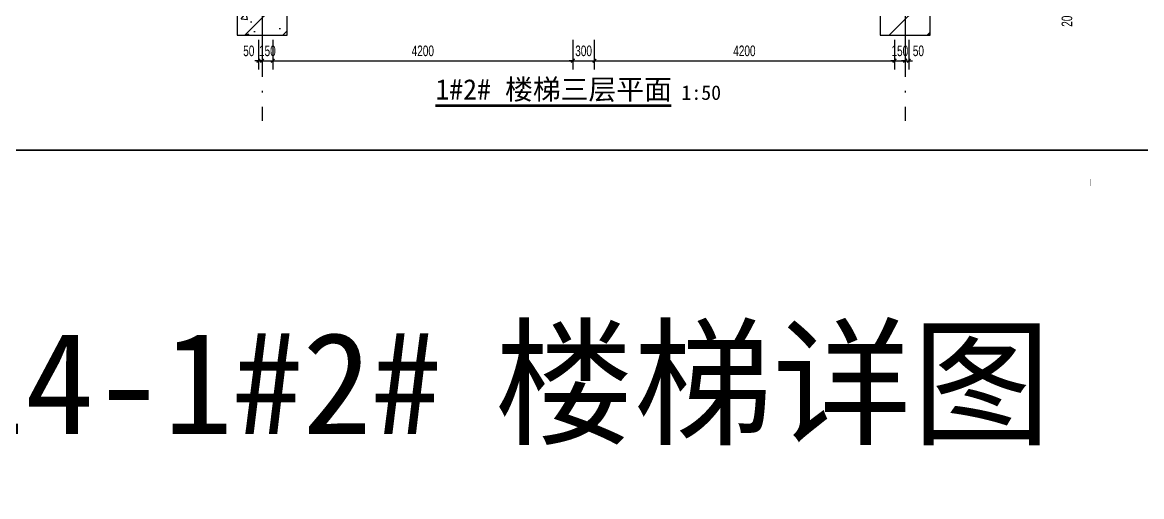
# Model space of a CAD drawing. Extents: x -26219 to 315419, y -160410 to -120810.
# Drawn here: x -9633 to 6028, y -160410 to -153773 of the extents above; entities that cross this region are included whole.
import ezdxf
from ezdxf.xclip import XClip

# ---------------------------------------------------------------- set-up
doc = ezdxf.new("R2010")
doc.units = 0
doc.header["$LTSCALE"] = 1000
doc.header["$MEASUREMENT"] = 0
doc.header["$XCLIPFRAME"] = 0
doc.linetypes.add('104-14# 核心筒$2$DOTE', pattern=[2.42, 2, -0.2, 0.02, -0.2])
for name, color, linetype in [('01-标注_尺寸', 124, 'Continuous'), ('02-TEXT_标注', 130, 'Continuous'), ('104-14# 核心筒$0$A-C_玻璃幕墙', 140, 'Continuous'), ('104-14# 核心筒$2$05-填充_天正', 26, 'Continuous'), ('104-14# 核心筒$2$A_AXIS-轴线', 36, '104-14# 核心筒$2$DOTE'), ('104-14# 核心筒$2$A_STR-砼柱', 51, 'Continuous'), ('DIM_SYMB', 3, 'Continuous'), ('建-标注-文本', 254, 'Continuous')]:
    doc.layers.add(name, color=color, linetype=linetype)
doc.styles.add('_TCH_DIM_T3', font='ros.shx', dxfattribs={"width": 0.705882, "bigfont": 'jd.shx'})
doc.styles.get("Standard").update_dxf_attribs({"font": 'STXIHEI_0.TTF'})
doc.dimstyles.new('_TCH_ARCH&&50', dxfattribs={"dimtxt": 148.75, "dimasz": 50, "dimexe": 125, "dimexo": 150, "dimgap": 63.125, "dimtad": 1, "dimdec": 0, "dimzin": 0, "dimdsep": 46, "dimtxsty": '_TCH_DIM_T3', "dimblk": 'ARCHTICK', "dimcen": 0.09, "dimclrt": 7, "dimazin": 2, "dimtfac": 1, "dimtdec": 0, "dimtix": 1, "dimtmove": 2, "dimatfit": 3, "dimfxl": 0, "dimtolj": 1, "dimtzin": 0, "dimarcsym": 0})
pattern_1 = [(45, (0, 0), (-265.16504, 265.16504), []), (50, (0, 0), (1075.8903, -94.128), [112.5, -1237.5]), (355, (0, 0), (-208.127, 1128.288), [90, -990]), (100.4514, (89.7, -7.8), (867.764, 1034.1593), [95.61, -1051.713]), (46.1842, (0, 300), (1600.862, -248.2785), [168.75, -1856.25]), (96.6356, (133.4, 279.3), (1401.994, 1461.177), [143.415, -1577.57]), (351.1842, (0, 300), (1401.993, 1461.178), [135, -1485]), (21, (150, 225), (895.3606, -603.9283), [112.5, -1237.5]), (326, (150, 225), (364.973, 1087.725), [90, -990]), (71.4514, (224.6, 174.7), (1260.334, 483.796), [95.61, -1051.713]), (37.5, (0, 0), (18.2398, 499.3408), [0, -978, 0, -1005, 0, -993.75]), (7.5, (0, 0), (394.6043, 591.6176), [0, -573, 0, -955.5, 0, -378.75]), (327.5, (-334.5, 0), (800.73365, -33.8323), [0, -375, 0, -1170, 0, -1552.5]), (317.5, (-484.5, 0), (874.7793, 150.1575), [0, -487.5, 0, -777, 0, -1102.5])]

# ---------------------------------------------------------------- blocks, each defined once
blk = doc.blocks.new('104-14# 核心筒')
at = {"layer": '104-14# 核心筒$2$05-填充_天正'}
h = blk.add_hatch(dxfattribs=at)
h.set_pattern_fill('钢筋混凝土', color=256, scale=150, style=0)
h.set_pattern_definition(pattern_1)
h.paths.add_polyline_path([(23050, 185500), (23750, 185500), (23750, 186300), (23050, 186300)])
h = blk.add_hatch(dxfattribs=at)
h.set_pattern_fill('钢筋混凝土', color=256, scale=150, style=0)
h.set_pattern_definition(pattern_1)
h.paths.add_polyline_path([(32050, 185500), (32750, 185500), (32750, 186300), (32050, 186300)])
at = {"layer": '104-14# 核心筒$0$A-C_玻璃幕墙'}
blk.add_lwpolyline([(82417.6, 175653.6), (83499.8, 178465.9), (52926.6, 177184.7), (53491, 179839.8), (17309.3, 179208.2), (22065.4, 195794.6), (62738.3, 196820), (62307.5, 195791.2), (92265.6, 197155.1), (99426.9, 222925), (120741.8, 216994.6), (117562.9, 189300.5), (119297.3, 188914.5), (109062.3, 173767.9), (82417.6, 175653.6)], dxfattribs=at)
at = {"layer": '104-14# 核心筒$2$A_AXIS-轴线'}
for p, q in [((23400, 228733.6), (23400, 169654.9)), ((32400, 228733.6), (32400, 169654.9)), ((23400, 54018.4), (23400, -8545.1))]:
    blk.add_line(p, q, dxfattribs=at)
at = {"layer": '104-14# 核心筒$2$A_STR-砼柱'}
for p, q in [((23050, 186300), (23050, 185500)), ((23750, 185500), (23750, 186300)), ((32050, 186300), (32050, 185500)), ((32750, 185500), (32750, 186300)), ((23050, 185500), (23750, 185500)), ((32050, 185500), (32750, 185500))]:
    blk.add_line(p, q, dxfattribs=at)
blk = doc.blocks.new('图框-A1+1-2')
for points, const_width in [([(0, 0), (1261, 0), (1261, 594), (0, 594)], 0.05), ([(1186, 584), (25, 584), (25, 10), (1186, 10)], 0.5)]:
    blk.add_lwpolyline(points, close=True, dxfattribs=dict(const_width=const_width))
at = {"const_width": 0.05}
blk.add_lwpolyline([(630.5, 0), (630.5, 2)], dxfattribs=at)
blk = doc.blocks.new('_ArchTick')
at = {"color": 0, "linetype": 'ByBlock', "const_width": 0.4}
blk.add_lwpolyline([(-0.5, -0.5), (0.5, 0.5)], dxfattribs=at)
blk = doc.blocks.new('*D440')
at = {"layer": '01-标注_尺寸', "color": 0, "lineweight": -2, "transparency": 16777216}
for p, q in [((4730, -153352), (5246, -153352)), ((5121, -153552), (5121, -153352)), ((4730, -153552), (5246, -153552))]:
    blk.add_line(p, q, dxfattribs=at)
at = {"layer": 'Defpoints', "color": 0, "transparency": 16777216}
for p in [(4580, -153352), (5121, -153352), (4580, -153552)]:
    blk.add_point(p, dxfattribs=at)
at = {"layer": '01-标注_尺寸', "color": 0, "lineweight": -2, "transparency": 16777216, "xscale": 50, "yscale": 50, "zscale": 50}
for p, rotation in [((5121, -153352), 90), ((5121, -153552), 270)]:
    blk.add_blockref('_ArchTick', p, dxfattribs=dict(at, rotation=rotation))
at = {"layer": '01-标注_尺寸', "color": 7, "transparency": 16777216, "insert": (4984, -153717), "char_height": 148.8, "attachment_point": 5, "rotation": 90, "style": '_TCH_DIM_T3'}
blk.add_mtext('\\A1;200', dxfattribs=at)
blk = doc.blocks.new('*D914')
at = {"layer": '01-标注_尺寸', "color": 0, "lineweight": -2, "transparency": 16777216}
for p, q in [((2720, -154018), (2720, -154434)), ((2770, -154018), (2770, -154434)), ((2720, -154309), (2670, -154309)), ((2720, -154309), (2770, -154309)), ((2770, -154309), (2820, -154309))]:
    blk.add_line(p, q, dxfattribs=at)
at = {"layer": 'Defpoints', "color": 0, "transparency": 16777216}
for p in [(2720, -153868), (2770, -153868), (2770, -154309)]:
    blk.add_point(p, dxfattribs=at)
at = {"layer": '01-标注_尺寸', "color": 0, "lineweight": -2, "transparency": 16777216, "xscale": 50, "yscale": 50, "zscale": 50}
blk.add_blockref('_ArchTick', (2720, -154309), dxfattribs=at)
at = {"layer": '01-标注_尺寸', "color": 0, "lineweight": -2, "transparency": 16777216, "xscale": 50, "yscale": 50, "zscale": 50, "rotation": 180}
blk.add_blockref('_ArchTick', (2770, -154309), dxfattribs=at)
at = {"layer": '01-标注_尺寸', "color": 7, "transparency": 16777216, "insert": (2905, -154172), "char_height": 148.8, "attachment_point": 5, "style": '_TCH_DIM_T3'}
blk.add_mtext('\\A1;50', dxfattribs=at)
blk = doc.blocks.new('*D915')
at = {"layer": '01-标注_尺寸', "color": 0, "lineweight": -2, "transparency": 16777216}
for p, q in [((2570, -154018), (2570, -154434)), ((2720, -154018), (2720, -154434)), ((2570, -154309), (2520, -154309)), ((2570, -154309), (2720, -154309)), ((2720, -154309), (2770, -154309))]:
    blk.add_line(p, q, dxfattribs=at)
at = {"layer": 'Defpoints', "color": 0, "transparency": 16777216}
for p in [(2570, -153868), (2720, -153868), (2720, -154309)]:
    blk.add_point(p, dxfattribs=at)
at = {"layer": '01-标注_尺寸', "color": 0, "lineweight": -2, "transparency": 16777216, "xscale": 50, "yscale": 50, "zscale": 50}
blk.add_blockref('_ArchTick', (2570, -154309), dxfattribs=at)
at = {"layer": '01-标注_尺寸', "color": 0, "lineweight": -2, "transparency": 16777216, "xscale": 50, "yscale": 50, "zscale": 50, "rotation": 180}
blk.add_blockref('_ArchTick', (2720, -154309), dxfattribs=at)
at = {"layer": '01-标注_尺寸', "color": 7, "transparency": 16777216, "insert": (2645, -154172), "char_height": 148.8, "attachment_point": 5, "style": '_TCH_DIM_T3'}
blk.add_mtext('\\A1;150', dxfattribs=at)
blk = doc.blocks.new('*D916')
at = {"layer": '01-标注_尺寸', "color": 0, "lineweight": -2, "transparency": 16777216}
for p, q in [((-1630, -154018), (-1630, -154434)), ((2570, -154018), (2570, -154434)), ((-1630, -154309), (2570, -154309))]:
    blk.add_line(p, q, dxfattribs=at)
at = {"layer": 'Defpoints', "color": 0, "transparency": 16777216}
for p in [(-1630, -153868), (2570, -153868), (2570, -154309)]:
    blk.add_point(p, dxfattribs=at)
at = {"layer": '01-标注_尺寸', "color": 0, "lineweight": -2, "transparency": 16777216, "xscale": 50, "yscale": 50, "zscale": 50, "rotation": 180}
blk.add_blockref('_ArchTick', (-1630, -154309), dxfattribs=at)
at = {"layer": '01-标注_尺寸', "color": 0, "lineweight": -2, "transparency": 16777216, "xscale": 50, "yscale": 50, "zscale": 50}
blk.add_blockref('_ArchTick', (2570, -154309), dxfattribs=at)
at = {"layer": '01-标注_尺寸', "color": 7, "transparency": 16777216, "insert": (470, -154172), "char_height": 148.8, "attachment_point": 5, "style": '_TCH_DIM_T3'}
blk.add_mtext('\\A1;4200', dxfattribs=at)
blk = doc.blocks.new('*D917')
at = {"layer": '01-标注_尺寸', "color": 0, "lineweight": -2, "transparency": 16777216}
for p, q in [((-1930, -154018), (-1930, -154434)), ((-1630, -154018), (-1630, -154434)), ((-1930, -154309), (-1980, -154309)), ((-1930, -154309), (-1630, -154309)), ((-1630, -154309), (-1580, -154309))]:
    blk.add_line(p, q, dxfattribs=at)
at = {"layer": 'Defpoints', "color": 0, "transparency": 16777216}
for p in [(-1930, -153868), (-1630, -153868), (-1630, -154309)]:
    blk.add_point(p, dxfattribs=at)
at = {"layer": '01-标注_尺寸', "color": 0, "lineweight": -2, "transparency": 16777216, "xscale": 50, "yscale": 50, "zscale": 50}
blk.add_blockref('_ArchTick', (-1930, -154309), dxfattribs=at)
at = {"layer": '01-标注_尺寸', "color": 0, "lineweight": -2, "transparency": 16777216, "xscale": 50, "yscale": 50, "zscale": 50, "rotation": 180}
blk.add_blockref('_ArchTick', (-1630, -154309), dxfattribs=at)
at = {"layer": '01-标注_尺寸', "color": 7, "transparency": 16777216, "insert": (-1780, -154172), "char_height": 148.8, "attachment_point": 5, "style": '_TCH_DIM_T3'}
blk.add_mtext('\\A1;300', dxfattribs=at)
blk = doc.blocks.new('*D918')
at = {"layer": '01-标注_尺寸', "color": 0, "lineweight": -2, "transparency": 16777216}
for p, q in [((-6130, -154018), (-6130, -154434)), ((-1930, -154018), (-1930, -154434)), ((-6130, -154309), (-1930, -154309))]:
    blk.add_line(p, q, dxfattribs=at)
at = {"layer": 'Defpoints', "color": 0, "transparency": 16777216}
for p in [(-6130, -153868), (-1930, -153868), (-1930, -154309)]:
    blk.add_point(p, dxfattribs=at)
at = {"layer": '01-标注_尺寸', "color": 0, "lineweight": -2, "transparency": 16777216, "xscale": 50, "yscale": 50, "zscale": 50, "rotation": 180}
blk.add_blockref('_ArchTick', (-6130, -154309), dxfattribs=at)
at = {"layer": '01-标注_尺寸', "color": 0, "lineweight": -2, "transparency": 16777216, "xscale": 50, "yscale": 50, "zscale": 50}
blk.add_blockref('_ArchTick', (-1930, -154309), dxfattribs=at)
at = {"layer": '01-标注_尺寸', "color": 7, "transparency": 16777216, "insert": (-4030, -154172), "char_height": 148.8, "attachment_point": 5, "style": '_TCH_DIM_T3'}
blk.add_mtext('\\A1;4200', dxfattribs=at)
blk = doc.blocks.new('*D919')
at = {"layer": '01-标注_尺寸', "color": 0, "lineweight": -2, "transparency": 16777216}
for p, q in [((-6280, -154018), (-6280, -154434)), ((-6130, -154018), (-6130, -154434)), ((-6280, -154309), (-6330, -154309)), ((-6280, -154309), (-6130, -154309)), ((-6130, -154309), (-6080, -154309))]:
    blk.add_line(p, q, dxfattribs=at)
at = {"layer": 'Defpoints', "color": 0, "transparency": 16777216}
for p in [(-6280, -153868), (-6130, -153868), (-6130, -154309)]:
    blk.add_point(p, dxfattribs=at)
at = {"layer": '01-标注_尺寸', "color": 0, "lineweight": -2, "transparency": 16777216, "xscale": 50, "yscale": 50, "zscale": 50}
blk.add_blockref('_ArchTick', (-6280, -154309), dxfattribs=at)
at = {"layer": '01-标注_尺寸', "color": 0, "lineweight": -2, "transparency": 16777216, "xscale": 50, "yscale": 50, "zscale": 50, "rotation": 180}
blk.add_blockref('_ArchTick', (-6130, -154309), dxfattribs=at)
at = {"layer": '01-标注_尺寸', "color": 7, "transparency": 16777216, "insert": (-6205, -154172), "char_height": 148.8, "attachment_point": 5, "style": '_TCH_DIM_T3'}
blk.add_mtext('\\A1;150', dxfattribs=at)
blk = doc.blocks.new('*D920')
at = {"layer": '01-标注_尺寸', "color": 0, "lineweight": -2, "transparency": 16777216}
for p, q in [((-6330, -154018), (-6330, -154434)), ((-6280, -154018), (-6280, -154434)), ((-6330, -154309), (-6380, -154309)), ((-6330, -154309), (-6280, -154309)), ((-6280, -154309), (-6230, -154309))]:
    blk.add_line(p, q, dxfattribs=at)
at = {"layer": 'Defpoints', "color": 0, "transparency": 16777216}
for p in [(-6330, -153868), (-6280, -153868), (-6280, -154309)]:
    blk.add_point(p, dxfattribs=at)
at = {"layer": '01-标注_尺寸', "color": 0, "lineweight": -2, "transparency": 16777216, "xscale": 50, "yscale": 50, "zscale": 50}
blk.add_blockref('_ArchTick', (-6330, -154309), dxfattribs=at)
at = {"layer": '01-标注_尺寸', "color": 0, "lineweight": -2, "transparency": 16777216, "xscale": 50, "yscale": 50, "zscale": 50, "rotation": 180}
blk.add_blockref('_ArchTick', (-6280, -154309), dxfattribs=at)
at = {"layer": '01-标注_尺寸', "color": 7, "transparency": 16777216, "insert": (-6465, -154172), "char_height": 148.8, "attachment_point": 5, "style": '_TCH_DIM_T3'}
blk.add_mtext('\\A1;50', dxfattribs=at)

msp = doc.modelspace()

# ---------------------------------------------------------------- linework, layer by layer
at = {"layer": 'DIM_SYMB', "const_width": 35}
msp.add_lwpolyline([(-3853.4, -154938.5), (-551.2, -154938.5)], dxfattribs=at)

# ---------------------------------------------------------------- block references
at = {"xscale": 50, "yscale": 50, "zscale": 50}
msp.add_blockref('图框-A1+1-2', (-26217.9, -156062.5), dxfattribs=at)
ref = msp.add_blockref('104-14# 核心筒', (-24171.8, -146852.4))
XClip(ref).set_block_clipping_path([(21749.9999999867, 6862.509807695), (34199.9999999442, 18650.0000000002)])
ref = msp.add_blockref('104-14# 核心筒', (-29679.9, -339452.4))
XClip(ref).set_block_clipping_path([(21000, 184300.0000000001), (34400.0000000036, 196600.0000000001)])

# ---------------------------------------------------------------- texts
at = {"layer": '02-TEXT_标注', "color": 0}
for s, height, p in [('楼梯详图', 1427.13, (-3025, -159535.1)), ('301-14-1#2#', 1427.129, (-14453.5, -159535.1))]:
    msp.add_text(s, height=height, dxfattribs=at).set_placement(p)
at = {"layer": '建-标注-文本'}
for s, height, p in [('1#2#', 285.43, (-3853.4, -154852.8)), ('楼梯三层平面', 285.43, (-2879.8, -154852.8)), ('1:50', 203.88, (-411.2, -154857.3))]:
    msp.add_text(s, height=height, dxfattribs=at).set_placement(p)

# ---------------------------------------------------------------- dimensions: what is measured, and where the dimension line sits
at = {"layer": '01-标注_尺寸'}
for base, p1, p2, angle, picture, middle in [((5121, -153352.4), (4579.6, -153552.4), (4579.6, -153352.4), 90, '*D440', (4983.5, -153717.1)), ((-6279.9, -154309.1), (-6329.9, -153868.3), (-6279.9, -153868.3), 0, '*D920', (-6464.9, -154171.6)), ((2770.1, -154309.1), (2720.1, -153868.3), (2770.1, -153868.3), 0, '*D914', (2905.1, -154171.6))]:
    dim = msp.add_linear_dim(base=base, p1=p1, p2=p2, angle=angle, dimstyle='_TCH_ARCH&&50', dxfattribs=at)
    dim.commit()
    dim.dimension.update_dxf_attribs({"geometry": picture, "text_midpoint": middle, "dimtype": 161})
for p1, p2, picture, middle in [((-6279.9, -153868.3), (-6129.9, -153868.3), '*D919', (-6204.9, -154171.6)), ((-6129.9, -153868.3), (-1929.9, -153868.3), '*D918', (-4029.9, -154171.6)), ((-1929.9, -153868.3), (-1629.9, -153868.3), '*D917', (-1779.9, -154171.6)), ((-1629.9, -153868.3), (2570.1, -153868.3), '*D916', (470.1, -154171.6)), ((2570.1, -153868.3), (2720.1, -153868.3), '*D915', (2645.1, -154171.6))]:
    dim = msp.add_aligned_dim(p1=p1, p2=p2, distance=-440.8, dimstyle='_TCH_ARCH&&50', dxfattribs=at)
    dim.commit()
    dim.dimension.update_dxf_attribs({"geometry": picture, "text_midpoint": middle})

doc.saveas('drawing.dxf')
